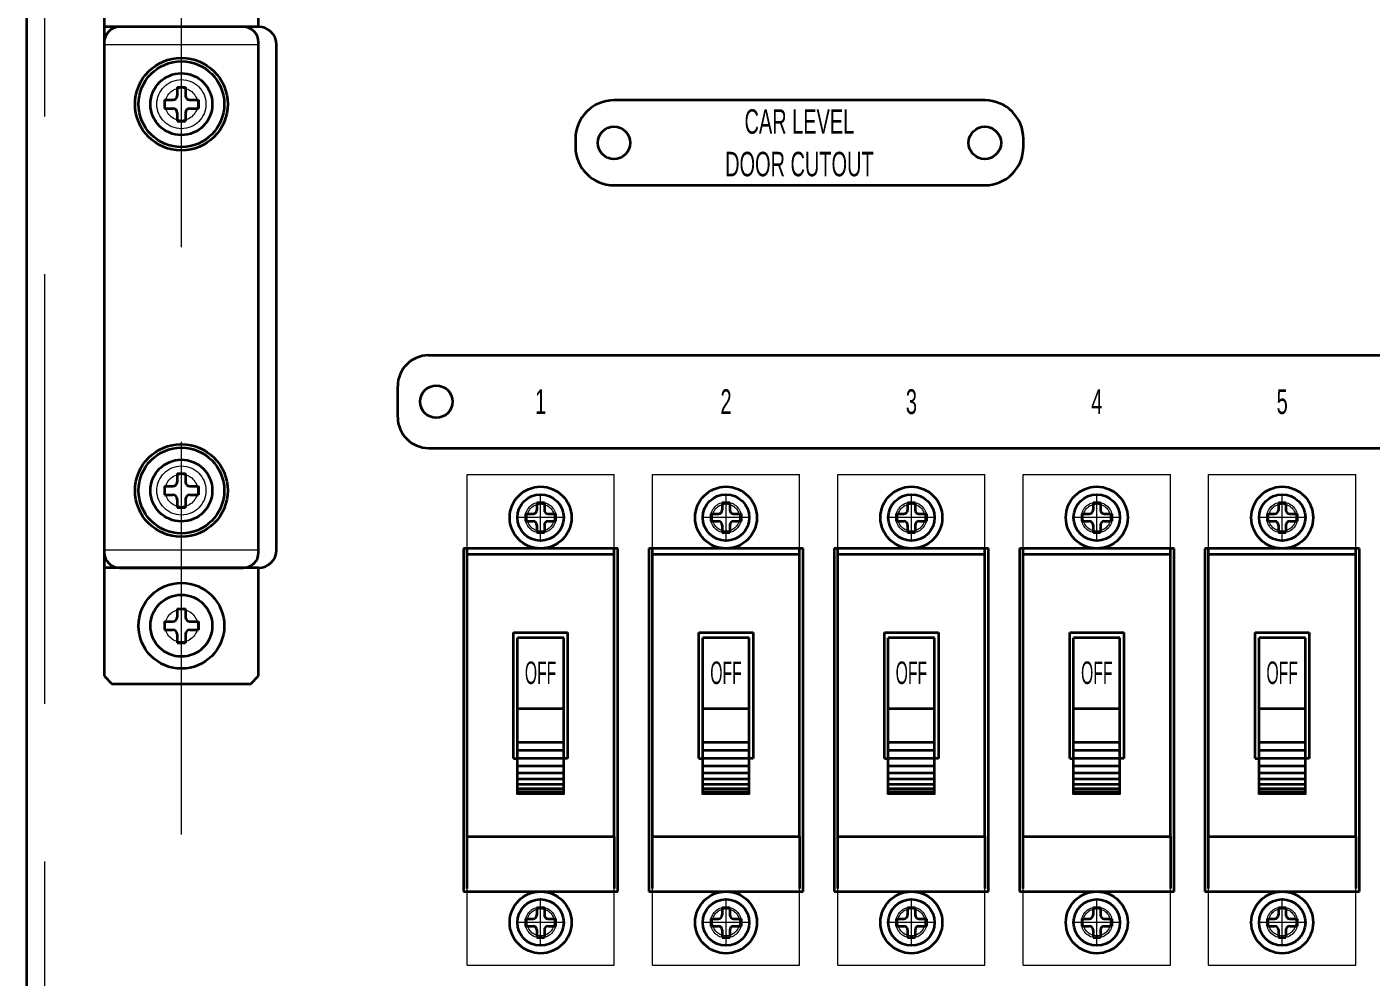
# Model space of a CAD drawing. Header units: millimetres. Extents: x 10 to 821, y 12 to 580.
# Drawn here: x 108.07 to 151.58, y 341.27 to 372.02 of the extents above; entities that cross this region are included whole.
import ezdxf
from ezdxf.enums import TextEntityAlignment as Align

# ---------------------------------------------------------------- set-up
doc = ezdxf.new("R2010")
doc.units = ezdxf.units.MM
doc.linetypes.add('DASHDOT', pattern=[25.3, 12.7, -6.3, 0, -6.3])
doc.linetypes.add('DASHED', pattern=[19, 12.7, -6.3])
doc.layers.add('05', color=7, linetype='Continuous')
doc.styles.add('HG丸ｺﾞｼｯｸM-PRO', font='')
doc.styles.get('HG丸ｺﾞｼｯｸM-PRO').set_extended_font_data('HG丸ｺﾞｼｯｸM-PRO')

# ---------------------------------------------------------------- blocks, each defined once
blk = doc.blocks.new('BLKF307')
at = {"layer": '05', "color": 3, "linetype": 'Continuous', "lineweight": 35}
for p, q in [((121.074, 361.391), (171.324, 361.391)), ((120.074, 359.391), (120.074, 360.391)), ((121.074, 358.391), (171.324, 358.391))]:
    blk.add_line(p, q, dxfattribs=at)
blk.add_circle((121.324, 359.891), 0.525, dxfattribs=at)
for centre, start, end in [((121.074, 360.391), 90, 180), ((121.074, 359.391), 180, 270)]:
    blk.add_arc(centre, 1, start, end, dxfattribs=at)
blk = doc.blocks.new('BLKF310')
at = {"layer": '05', "color": 3, "linetype": 'Continuous', "lineweight": 35}
for p, q in [((146.317, 344.141), (146.317, 355.14)), ((151.08, 345.824), (151.08, 355.14)), ((146.317, 354.956), (151.08, 354.956)), ((147.824, 348.351), (147.824, 352.426)), ((147.824, 352.426), (149.574, 352.426)), ((149.574, 352.426), (149.574, 348.351)), ((149.449, 352.25), (147.949, 352.25)), ((147.949, 347.183), (147.949, 352.25)), ((149.449, 347.183), (149.449, 352.25)), ((147.949, 349.963), (149.449, 349.963)), ((149.449, 348.865), (147.949, 348.865)), ((149.449, 348.602), (147.949, 348.602)), ((147.824, 348.351), (147.949, 348.351)), ((149.449, 348.345), (147.949, 348.345)), ((149.449, 348.101), (147.949, 348.101)), ((149.574, 348.351), (149.449, 348.351)), ((149.449, 347.876), (147.949, 347.876)), ((149.449, 347.676), (147.949, 347.676)), ((149.449, 347.505), (147.949, 347.505)), ((149.449, 347.367), (147.949, 347.367)), ((149.449, 347.266), (147.949, 347.266)), ((149.449, 347.204), (147.949, 347.204)), ((146.317, 345.824), (151.08, 345.824)), ((151.08, 345.824), (151.08, 344.141))]:
    blk.add_line(p, q, dxfattribs=at)
at = {"layer": '05', "color": 3, "linetype": 'Continuous', "lineweight": 35, "style": 'HG丸ｺﾞｼｯｸM-PRO', "width": 0.52295}
blk.add_text('OFF', height=0.7273, rotation=360, dxfattribs=at).set_placement((148.698, 351.12), align=Align.MIDDLE_CENTER)
blk = doc.blocks.new('BLKF309')
at = {"layer": '05', "color": 4, "linetype": 'DASHED', "lineweight": 13}
for p, q in [((146.317, 355.14), (146.317, 357.534)), ((146.317, 357.534), (151.08, 357.534)), ((151.08, 355.14), (151.08, 357.534)), ((146.317, 341.659), (146.317, 344.141)), ((151.08, 341.659), (151.08, 344.141)), ((146.317, 341.659), (151.08, 341.659))]:
    blk.add_line(p, q, dxfattribs=at)
for centre in [(148.699, 356.141), (148.699, 343.049)]:
    blk.add_circle(centre, 0.439, dxfattribs=at)
at = {"layer": '05', "color": 3, "linetype": 'Continuous', "lineweight": 35}
blk.add_blockref('BLKF310', (0, 0), dxfattribs=at)
blk = doc.blocks.new('BLKF311')
at = {"layer": '05', "color": 3, "linetype": 'Continuous', "lineweight": 35}
for p, q in [((148.577, 356.629), (148.82, 356.629)), ((148.577, 356.629), (148.577, 356.385)), ((148.82, 356.629), (148.82, 356.385)), ((148.211, 356.263), (148.211, 356.02)), ((148.211, 356.263), (148.455, 356.263)), ((148.211, 356.02), (148.455, 356.02)), ((148.577, 355.898), (148.577, 355.654)), ((148.82, 355.898), (148.82, 355.654)), ((148.942, 356.263), (149.186, 356.263)), ((148.942, 356.02), (149.186, 356.02)), ((149.186, 356.263), (149.186, 356.02)), ((148.577, 355.654), (148.82, 355.654))]:
    blk.add_line(p, q, dxfattribs=at)
for radius in [1, 0.75]:
    blk.add_circle((148.699, 356.141), radius, dxfattribs=at)
for centre, start, end in [((148.455, 356.385), 270, 0), ((148.942, 356.385), 180, 270), ((148.455, 355.898), 0, 90), ((148.942, 355.898), 90, 180)]:
    blk.add_arc(centre, 0.122, start, end, dxfattribs=at)
blk = doc.blocks.new('BLKF312')
at = {"layer": '05', "color": 3, "linetype": 'Continuous', "lineweight": 35}
for p, q in [((148.577, 343.529), (148.82, 343.529)), ((148.577, 343.529), (148.577, 343.285)), ((148.82, 343.529), (148.82, 343.285)), ((148.211, 343.163), (148.211, 342.92)), ((148.211, 343.163), (148.455, 343.163)), ((148.211, 342.92), (148.455, 342.92)), ((148.942, 343.163), (149.186, 343.163)), ((148.942, 342.92), (149.186, 342.92)), ((149.186, 343.163), (149.186, 342.92)), ((148.577, 342.798), (148.577, 342.554)), ((148.577, 342.554), (148.82, 342.554)), ((148.82, 342.798), (148.82, 342.554))]:
    blk.add_line(p, q, dxfattribs=at)
for radius in [1, 0.75]:
    blk.add_circle((148.699, 343.041), radius, dxfattribs=at)
for centre, start, end in [((148.455, 343.285), 270, 0), ((148.942, 343.285), 180, 270), ((148.455, 342.798), 0, 90), ((148.942, 342.798), 90, 180)]:
    blk.add_arc(centre, 0.122, start, end, dxfattribs=at)
blk = doc.blocks.new('BLKF314')
at = {"layer": '05', "color": 3, "linetype": 'Continuous', "lineweight": 35}
for p, q in [((140.317, 344.141), (140.317, 355.14)), ((145.08, 345.824), (145.08, 355.14)), ((140.317, 354.956), (145.08, 354.956)), ((141.824, 348.351), (141.824, 352.426)), ((141.824, 352.426), (143.574, 352.426)), ((143.574, 352.426), (143.574, 348.351)), ((143.449, 352.25), (141.949, 352.25)), ((141.949, 347.183), (141.949, 352.25)), ((143.449, 347.183), (143.449, 352.25)), ((141.949, 349.963), (143.449, 349.963)), ((143.449, 348.865), (141.949, 348.865)), ((143.449, 348.602), (141.949, 348.602)), ((141.824, 348.351), (141.949, 348.351)), ((143.449, 348.345), (141.949, 348.345)), ((143.449, 348.101), (141.949, 348.101)), ((143.574, 348.351), (143.449, 348.351)), ((143.449, 347.876), (141.949, 347.876)), ((143.449, 347.676), (141.949, 347.676)), ((143.449, 347.505), (141.949, 347.505)), ((143.449, 347.367), (141.949, 347.367)), ((143.449, 347.266), (141.949, 347.266)), ((143.449, 347.204), (141.949, 347.204)), ((140.317, 345.824), (145.08, 345.824)), ((145.08, 345.824), (145.08, 344.141))]:
    blk.add_line(p, q, dxfattribs=at)
at = {"layer": '05', "color": 3, "linetype": 'Continuous', "lineweight": 35, "style": 'HG丸ｺﾞｼｯｸM-PRO', "width": 0.52295}
blk.add_text('OFF', height=0.7273, rotation=360, dxfattribs=at).set_placement((142.698, 351.12), align=Align.MIDDLE_CENTER)
blk = doc.blocks.new('BLKF313')
at = {"layer": '05', "color": 4, "linetype": 'DASHED', "lineweight": 13}
for p, q in [((140.317, 355.14), (140.317, 357.534)), ((140.317, 357.534), (145.08, 357.534)), ((145.08, 355.14), (145.08, 357.534)), ((140.317, 341.659), (140.317, 344.141)), ((145.08, 341.659), (145.08, 344.141)), ((140.317, 341.659), (145.08, 341.659))]:
    blk.add_line(p, q, dxfattribs=at)
for centre in [(142.699, 356.141), (142.699, 343.049)]:
    blk.add_circle(centre, 0.439, dxfattribs=at)
at = {"layer": '05', "color": 3, "linetype": 'Continuous', "lineweight": 35}
blk.add_blockref('BLKF314', (0, 0), dxfattribs=at)
blk = doc.blocks.new('BLKF315')
at = {"layer": '05', "color": 3, "linetype": 'Continuous', "lineweight": 35}
for p, q in [((142.577, 356.629), (142.82, 356.629)), ((142.577, 356.629), (142.577, 356.385)), ((142.82, 356.629), (142.82, 356.385)), ((142.211, 356.263), (142.211, 356.02)), ((142.211, 356.263), (142.455, 356.263)), ((142.211, 356.02), (142.455, 356.02)), ((142.577, 355.898), (142.577, 355.654)), ((142.82, 355.898), (142.82, 355.654)), ((142.942, 356.263), (143.186, 356.263)), ((142.942, 356.02), (143.186, 356.02)), ((143.186, 356.263), (143.186, 356.02)), ((142.577, 355.654), (142.82, 355.654))]:
    blk.add_line(p, q, dxfattribs=at)
for radius in [1, 0.75]:
    blk.add_circle((142.699, 356.141), radius, dxfattribs=at)
for centre, start, end in [((142.455, 356.385), 270, 0), ((142.942, 356.385), 180, 270), ((142.455, 355.898), 0, 90), ((142.942, 355.898), 90, 180)]:
    blk.add_arc(centre, 0.122, start, end, dxfattribs=at)
blk = doc.blocks.new('BLKF316')
at = {"layer": '05', "color": 3, "linetype": 'Continuous', "lineweight": 35}
for p, q in [((142.577, 343.529), (142.82, 343.529)), ((142.577, 343.529), (142.577, 343.285)), ((142.82, 343.529), (142.82, 343.285)), ((142.211, 343.163), (142.211, 342.92)), ((142.211, 343.163), (142.455, 343.163)), ((142.211, 342.92), (142.455, 342.92)), ((142.942, 343.163), (143.186, 343.163)), ((142.942, 342.92), (143.186, 342.92)), ((143.186, 343.163), (143.186, 342.92)), ((142.577, 342.798), (142.577, 342.554)), ((142.577, 342.554), (142.82, 342.554)), ((142.82, 342.798), (142.82, 342.554))]:
    blk.add_line(p, q, dxfattribs=at)
for radius in [1, 0.75]:
    blk.add_circle((142.699, 343.041), radius, dxfattribs=at)
for centre, start, end in [((142.455, 343.285), 270, 0), ((142.942, 343.285), 180, 270), ((142.455, 342.798), 0, 90), ((142.942, 342.798), 90, 180)]:
    blk.add_arc(centre, 0.122, start, end, dxfattribs=at)
blk = doc.blocks.new('BLKF318')
at = {"layer": '05', "color": 3, "linetype": 'Continuous', "lineweight": 35}
for p, q in [((134.317, 344.141), (134.317, 355.14)), ((139.08, 345.824), (139.08, 355.14)), ((134.317, 354.956), (139.08, 354.956)), ((135.824, 348.351), (135.824, 352.426)), ((135.824, 352.426), (137.574, 352.426)), ((137.574, 352.426), (137.574, 348.351)), ((137.449, 352.25), (135.949, 352.25)), ((135.949, 347.183), (135.949, 352.25)), ((137.449, 347.183), (137.449, 352.25)), ((135.949, 349.963), (137.449, 349.963)), ((137.449, 348.865), (135.949, 348.865)), ((137.449, 348.602), (135.949, 348.602)), ((135.824, 348.351), (135.949, 348.351)), ((137.449, 348.345), (135.949, 348.345)), ((137.449, 348.101), (135.949, 348.101)), ((137.574, 348.351), (137.449, 348.351)), ((137.449, 347.876), (135.949, 347.876)), ((137.449, 347.676), (135.949, 347.676)), ((137.449, 347.505), (135.949, 347.505)), ((137.449, 347.367), (135.949, 347.367)), ((137.449, 347.266), (135.949, 347.266)), ((137.449, 347.204), (135.949, 347.204)), ((134.317, 345.824), (139.08, 345.824)), ((139.08, 345.824), (139.08, 344.141))]:
    blk.add_line(p, q, dxfattribs=at)
at = {"layer": '05', "color": 3, "linetype": 'Continuous', "lineweight": 35, "style": 'HG丸ｺﾞｼｯｸM-PRO', "width": 0.52295}
blk.add_text('OFF', height=0.7273, rotation=360, dxfattribs=at).set_placement((136.698, 351.12), align=Align.MIDDLE_CENTER)
blk = doc.blocks.new('BLKF317')
at = {"layer": '05', "color": 4, "linetype": 'DASHED', "lineweight": 13}
for p, q in [((134.317, 355.14), (134.317, 357.534)), ((134.317, 357.534), (139.08, 357.534)), ((139.08, 355.14), (139.08, 357.534)), ((134.317, 341.659), (134.317, 344.141)), ((139.08, 341.659), (139.08, 344.141)), ((134.317, 341.659), (139.08, 341.659))]:
    blk.add_line(p, q, dxfattribs=at)
for centre in [(136.699, 356.141), (136.699, 343.049)]:
    blk.add_circle(centre, 0.439, dxfattribs=at)
at = {"layer": '05', "color": 3, "linetype": 'Continuous', "lineweight": 35}
blk.add_blockref('BLKF318', (0, 0), dxfattribs=at)
blk = doc.blocks.new('BLKF319')
at = {"layer": '05', "color": 3, "linetype": 'Continuous', "lineweight": 35}
for p, q in [((136.577, 356.629), (136.82, 356.629)), ((136.577, 356.629), (136.577, 356.385)), ((136.82, 356.629), (136.82, 356.385)), ((136.211, 356.263), (136.211, 356.02)), ((136.211, 356.263), (136.455, 356.263)), ((136.211, 356.02), (136.455, 356.02)), ((136.577, 355.898), (136.577, 355.654)), ((136.82, 355.898), (136.82, 355.654)), ((136.942, 356.263), (137.186, 356.263)), ((136.942, 356.02), (137.186, 356.02)), ((137.186, 356.263), (137.186, 356.02)), ((136.577, 355.654), (136.82, 355.654))]:
    blk.add_line(p, q, dxfattribs=at)
for radius in [1, 0.75]:
    blk.add_circle((136.699, 356.141), radius, dxfattribs=at)
for centre, start, end in [((136.455, 356.385), 270, 0), ((136.942, 356.385), 180, 270), ((136.455, 355.898), 0, 90), ((136.942, 355.898), 90, 180)]:
    blk.add_arc(centre, 0.122, start, end, dxfattribs=at)
blk = doc.blocks.new('BLKF320')
at = {"layer": '05', "color": 3, "linetype": 'Continuous', "lineweight": 35}
for p, q in [((136.577, 343.529), (136.82, 343.529)), ((136.577, 343.529), (136.577, 343.285)), ((136.82, 343.529), (136.82, 343.285)), ((136.211, 343.163), (136.211, 342.92)), ((136.211, 343.163), (136.455, 343.163)), ((136.211, 342.92), (136.455, 342.92)), ((136.942, 343.163), (137.186, 343.163)), ((136.942, 342.92), (137.186, 342.92)), ((137.186, 343.163), (137.186, 342.92)), ((136.577, 342.798), (136.577, 342.554)), ((136.577, 342.554), (136.82, 342.554)), ((136.82, 342.798), (136.82, 342.554))]:
    blk.add_line(p, q, dxfattribs=at)
for radius in [1, 0.75]:
    blk.add_circle((136.699, 343.041), radius, dxfattribs=at)
for centre, start, end in [((136.455, 343.285), 270, 0), ((136.942, 343.285), 180, 270), ((136.455, 342.798), 0, 90), ((136.942, 342.798), 90, 180)]:
    blk.add_arc(centre, 0.122, start, end, dxfattribs=at)
blk = doc.blocks.new('BLKF322')
at = {"layer": '05', "color": 3, "linetype": 'Continuous', "lineweight": 35}
for p, q in [((128.317, 344.141), (128.317, 355.14)), ((133.08, 345.824), (133.08, 355.14)), ((128.317, 354.956), (133.08, 354.956)), ((129.824, 348.351), (129.824, 352.426)), ((129.824, 352.426), (131.574, 352.426)), ((131.574, 352.426), (131.574, 348.351)), ((131.449, 352.25), (129.949, 352.25)), ((129.949, 347.183), (129.949, 352.25)), ((131.449, 347.183), (131.449, 352.25)), ((129.949, 349.963), (131.449, 349.963)), ((131.449, 348.865), (129.949, 348.865)), ((131.449, 348.602), (129.949, 348.602)), ((129.824, 348.351), (129.949, 348.351)), ((131.449, 348.345), (129.949, 348.345)), ((131.449, 348.101), (129.949, 348.101)), ((131.574, 348.351), (131.449, 348.351)), ((131.449, 347.876), (129.949, 347.876)), ((131.449, 347.676), (129.949, 347.676)), ((131.449, 347.505), (129.949, 347.505)), ((131.449, 347.367), (129.949, 347.367)), ((131.449, 347.266), (129.949, 347.266)), ((131.449, 347.204), (129.949, 347.204)), ((128.317, 345.824), (133.08, 345.824)), ((133.08, 345.824), (133.08, 344.141))]:
    blk.add_line(p, q, dxfattribs=at)
at = {"layer": '05', "color": 3, "linetype": 'Continuous', "lineweight": 35, "style": 'HG丸ｺﾞｼｯｸM-PRO', "width": 0.52295}
blk.add_text('OFF', height=0.7273, rotation=360, dxfattribs=at).set_placement((130.698, 351.12), align=Align.MIDDLE_CENTER)
blk = doc.blocks.new('BLKF321')
at = {"layer": '05', "color": 4, "linetype": 'DASHED', "lineweight": 13}
for p, q in [((128.317, 355.14), (128.317, 357.534)), ((128.317, 357.534), (133.08, 357.534)), ((133.08, 355.14), (133.08, 357.534)), ((128.317, 341.659), (128.317, 344.141)), ((133.08, 341.659), (133.08, 344.141)), ((128.317, 341.659), (133.08, 341.659))]:
    blk.add_line(p, q, dxfattribs=at)
for centre in [(130.699, 356.141), (130.699, 343.049)]:
    blk.add_circle(centre, 0.439, dxfattribs=at)
at = {"layer": '05', "color": 3, "linetype": 'Continuous', "lineweight": 35}
blk.add_blockref('BLKF322', (0, 0), dxfattribs=at)
blk = doc.blocks.new('BLKF323')
at = {"layer": '05', "color": 3, "linetype": 'Continuous', "lineweight": 35}
for p, q in [((130.577, 356.629), (130.82, 356.629)), ((130.577, 356.629), (130.577, 356.385)), ((130.82, 356.629), (130.82, 356.385)), ((130.211, 356.263), (130.211, 356.02)), ((130.211, 356.263), (130.455, 356.263)), ((130.211, 356.02), (130.455, 356.02)), ((130.577, 355.898), (130.577, 355.654)), ((130.82, 355.898), (130.82, 355.654)), ((130.942, 356.263), (131.186, 356.263)), ((130.942, 356.02), (131.186, 356.02)), ((131.186, 356.263), (131.186, 356.02)), ((130.577, 355.654), (130.82, 355.654))]:
    blk.add_line(p, q, dxfattribs=at)
for radius in [1, 0.75]:
    blk.add_circle((130.699, 356.141), radius, dxfattribs=at)
for centre, start, end in [((130.455, 356.385), 270, 0), ((130.942, 356.385), 180, 270), ((130.455, 355.898), 0, 90), ((130.942, 355.898), 90, 180)]:
    blk.add_arc(centre, 0.122, start, end, dxfattribs=at)
blk = doc.blocks.new('BLKF324')
at = {"layer": '05', "color": 3, "linetype": 'Continuous', "lineweight": 35}
for p, q in [((130.577, 343.529), (130.82, 343.529)), ((130.577, 343.529), (130.577, 343.285)), ((130.82, 343.529), (130.82, 343.285)), ((130.211, 343.163), (130.211, 342.92)), ((130.211, 343.163), (130.455, 343.163)), ((130.211, 342.92), (130.455, 342.92)), ((130.942, 343.163), (131.186, 343.163)), ((130.942, 342.92), (131.186, 342.92)), ((131.186, 343.163), (131.186, 342.92)), ((130.577, 342.798), (130.577, 342.554)), ((130.577, 342.554), (130.82, 342.554)), ((130.82, 342.798), (130.82, 342.554))]:
    blk.add_line(p, q, dxfattribs=at)
for radius in [1, 0.75]:
    blk.add_circle((130.699, 343.041), radius, dxfattribs=at)
for centre, start, end in [((130.455, 343.285), 270, 0), ((130.942, 343.285), 180, 270), ((130.455, 342.798), 0, 90), ((130.942, 342.798), 90, 180)]:
    blk.add_arc(centre, 0.122, start, end, dxfattribs=at)
blk = doc.blocks.new('BLKF326')
at = {"layer": '05', "color": 3, "linetype": 'Continuous', "lineweight": 35}
for p, q in [((122.317, 344.141), (122.317, 355.14)), ((127.08, 345.824), (127.08, 355.14)), ((122.317, 354.956), (127.08, 354.956)), ((123.824, 348.351), (123.824, 352.426)), ((123.824, 352.426), (125.574, 352.426)), ((125.574, 352.426), (125.574, 348.351)), ((125.449, 352.25), (123.949, 352.25)), ((123.949, 347.183), (123.949, 352.25)), ((125.449, 347.183), (125.449, 352.25)), ((123.949, 349.963), (125.449, 349.963)), ((125.449, 348.865), (123.949, 348.865)), ((125.449, 348.602), (123.949, 348.602)), ((123.824, 348.351), (123.949, 348.351)), ((125.449, 348.345), (123.949, 348.345)), ((125.449, 348.101), (123.949, 348.101)), ((125.574, 348.351), (125.449, 348.351)), ((125.449, 347.876), (123.949, 347.876)), ((125.449, 347.676), (123.949, 347.676)), ((125.449, 347.505), (123.949, 347.505)), ((125.449, 347.367), (123.949, 347.367)), ((125.449, 347.266), (123.949, 347.266)), ((125.449, 347.204), (123.949, 347.204)), ((122.317, 345.824), (127.08, 345.824)), ((127.08, 345.824), (127.08, 344.141))]:
    blk.add_line(p, q, dxfattribs=at)
at = {"layer": '05', "color": 3, "linetype": 'Continuous', "lineweight": 35, "style": 'HG丸ｺﾞｼｯｸM-PRO', "width": 0.52295}
blk.add_text('OFF', height=0.7273, rotation=360, dxfattribs=at).set_placement((124.698, 351.12), align=Align.MIDDLE_CENTER)
blk = doc.blocks.new('BLKF325')
at = {"layer": '05', "color": 4, "linetype": 'DASHED', "lineweight": 13}
for p, q in [((122.317, 355.14), (122.317, 357.534)), ((122.317, 357.534), (127.08, 357.534)), ((127.08, 355.14), (127.08, 357.534)), ((122.317, 341.659), (122.317, 344.141)), ((127.08, 341.659), (127.08, 344.141)), ((122.317, 341.659), (127.08, 341.659))]:
    blk.add_line(p, q, dxfattribs=at)
for centre in [(124.699, 356.141), (124.699, 343.049)]:
    blk.add_circle(centre, 0.439, dxfattribs=at)
at = {"layer": '05', "color": 3, "linetype": 'Continuous', "lineweight": 35}
blk.add_blockref('BLKF326', (0, 0), dxfattribs=at)
blk = doc.blocks.new('BLKF327')
at = {"layer": '05', "color": 3, "linetype": 'Continuous', "lineweight": 35}
for p, q in [((124.577, 356.629), (124.82, 356.629)), ((124.577, 356.629), (124.577, 356.385)), ((124.82, 356.629), (124.82, 356.385)), ((124.211, 356.263), (124.211, 356.02)), ((124.211, 356.263), (124.455, 356.263)), ((124.211, 356.02), (124.455, 356.02)), ((124.577, 355.898), (124.577, 355.654)), ((124.82, 355.898), (124.82, 355.654)), ((124.942, 356.263), (125.186, 356.263)), ((124.942, 356.02), (125.186, 356.02)), ((125.186, 356.263), (125.186, 356.02)), ((124.577, 355.654), (124.82, 355.654))]:
    blk.add_line(p, q, dxfattribs=at)
for radius in [1, 0.75]:
    blk.add_circle((124.699, 356.141), radius, dxfattribs=at)
for centre, start, end in [((124.455, 356.385), 270, 0), ((124.942, 356.385), 180, 270), ((124.455, 355.898), 0, 90), ((124.942, 355.898), 90, 180)]:
    blk.add_arc(centre, 0.122, start, end, dxfattribs=at)
blk = doc.blocks.new('BLKF328')
at = {"layer": '05', "color": 3, "linetype": 'Continuous', "lineweight": 35}
for p, q in [((124.577, 343.529), (124.82, 343.529)), ((124.577, 343.529), (124.577, 343.285)), ((124.82, 343.529), (124.82, 343.285)), ((124.211, 343.163), (124.211, 342.92)), ((124.211, 343.163), (124.455, 343.163)), ((124.211, 342.92), (124.455, 342.92)), ((124.942, 343.163), (125.186, 343.163)), ((124.942, 342.92), (125.186, 342.92)), ((125.186, 343.163), (125.186, 342.92)), ((124.577, 342.798), (124.577, 342.554)), ((124.577, 342.554), (124.82, 342.554)), ((124.82, 342.798), (124.82, 342.554))]:
    blk.add_line(p, q, dxfattribs=at)
for radius in [1, 0.75]:
    blk.add_circle((124.699, 343.041), radius, dxfattribs=at)
for centre, start, end in [((124.455, 343.285), 270, 0), ((124.942, 343.285), 180, 270), ((124.455, 342.798), 0, 90), ((124.942, 342.798), 90, 180)]:
    blk.add_arc(centre, 0.122, start, end, dxfattribs=at)
blk = doc.blocks.new('BLKF329')
at = {"layer": '05', "color": 4, "linetype": 'DASHDOT', "lineweight": 13}
for p, q in [((124.699, 355.391), (124.699, 356.891)), ((130.699, 355.391), (130.699, 356.891)), ((136.699, 355.391), (136.699, 356.891)), ((142.699, 355.391), (142.699, 356.891)), ((148.699, 355.391), (148.699, 356.891)), ((125.449, 356.141), (123.949, 356.141)), ((131.449, 356.141), (129.949, 356.141)), ((137.449, 356.141), (135.949, 356.141)), ((143.449, 356.141), (141.949, 356.141)), ((149.449, 356.141), (147.949, 356.141)), ((124.699, 342.291), (124.699, 343.791)), ((130.699, 342.291), (130.699, 343.791)), ((136.699, 342.291), (136.699, 343.791)), ((142.699, 342.291), (142.699, 343.791)), ((148.699, 342.291), (148.699, 343.791)), ((125.449, 343.041), (123.949, 343.041)), ((131.449, 343.041), (129.949, 343.041)), ((137.449, 343.041), (135.949, 343.041)), ((143.449, 343.041), (141.949, 343.041)), ((149.449, 343.041), (147.949, 343.041))]:
    blk.add_line(p, q, dxfattribs=at)
at = {"layer": '05', "color": 3, "linetype": 'Continuous', "lineweight": 35}
for p, q in [((127.199, 355.141), (122.199, 355.141)), ((122.199, 355.141), (122.199, 344.041)), ((127.199, 344.041), (127.199, 355.141)), ((133.199, 355.141), (128.199, 355.141)), ((128.199, 355.141), (128.199, 344.041)), ((133.199, 344.041), (133.199, 355.141)), ((139.199, 355.141), (134.199, 355.141)), ((134.199, 355.141), (134.199, 344.041)), ((139.199, 344.041), (139.199, 355.141)), ((145.199, 355.141), (140.199, 355.141)), ((140.199, 355.141), (140.199, 344.041)), ((145.199, 344.041), (145.199, 355.141)), ((151.199, 355.141), (146.199, 355.141)), ((146.199, 355.141), (146.199, 344.041)), ((151.199, 344.041), (151.199, 355.141)), ((122.199, 344.041), (127.199, 344.041)), ((128.199, 344.041), (133.199, 344.041)), ((134.199, 344.041), (139.199, 344.041)), ((140.199, 344.041), (145.199, 344.041)), ((146.199, 344.041), (151.199, 344.041))]:
    blk.add_line(p, q, dxfattribs=at)
at = {"layer": '05', "color": 4, "linetype": 'DASHED', "lineweight": 13}
for centre in [(124.699, 356.141), (130.699, 356.141), (136.699, 356.141), (142.699, 356.141), (148.699, 356.141), (124.699, 343.041), (130.699, 343.041), (136.699, 343.041), (142.699, 343.041), (148.699, 343.041)]:
    blk.add_circle(centre, 0.5, dxfattribs=at)
blk = doc.blocks.new('BLKF429')
at = {"layer": '05', "color": 3, "linetype": 'Continuous', "lineweight": 35}
blk.add_line((108.074, 194.466), (108.074, 400.816), dxfattribs=at)
at = {"layer": '05', "color": 4, "linetype": 'DASHED', "lineweight": 13}
blk.add_line((108.649, 400.816), (108.649, 194.466), dxfattribs=at)
blk = doc.blocks.new('BLKF436')
at = {"layer": '05', "color": 3, "linetype": 'Continuous', "lineweight": 35}
blk.add_line((108.074, 139.516), (108.074, 402.016), dxfattribs=at)
at = {"layer": '05', "color": 4, "linetype": 'DASHED', "lineweight": 13}
for p, q in [((108.649, 402.016), (108.649, 139.516)), ((113.074, 193.891), (113.074, 400.816))]:
    blk.add_line(p, q, dxfattribs=at)
blk = doc.blocks.new('BLKF502')
at = {"layer": '05', "color": 4, "linetype": 'DASHDOT', "lineweight": 13}
blk.add_line((138.699, 391.179), (138.699, 390.01), dxfattribs=at)
at = {"layer": '05', "color": 3, "linetype": 'Continuous', "lineweight": 35}
for p, q in [((137.961, 390.379), (137.961, 390.204)), ((139.436, 390.379), (137.961, 390.379)), ((137.999, 390.379), (137.999, 390.583)), ((137.999, 390.379), (139.399, 390.379)), ((138.598, 390.379), (138.699, 390.204)), ((138.699, 390.379), (138.8, 390.204)), ((139.399, 390.379), (139.399, 390.583)), ((139.436, 390.204), (139.436, 390.379)), ((137.824, 390.204), (137.824, 390.091)), ((139.574, 390.204), (137.824, 390.204)), ((137.824, 390.091), (139.574, 390.091)), ((137.961, 390.204), (139.436, 390.204)), ((139.574, 390.091), (139.574, 390.204))]:
    blk.add_line(p, q, dxfattribs=at)
for centre, radius, start, end in [((138.311, 390.583), 0.312, 114.4144, 180), ((138.699, 389.729), 1.25, 65.5856, 114.4144), ((139.086, 390.583), 0.312, 0, 65.5856)]:
    blk.add_arc(centre, radius, start, end, dxfattribs=at)
blk = doc.blocks.new('BLKF503')
at = {"layer": '05', "color": 4, "linetype": 'DASHDOT', "lineweight": 13}
blk.add_line((127.449, 391.179), (127.449, 390.01), dxfattribs=at)
at = {"layer": '05', "color": 3, "linetype": 'Continuous', "lineweight": 35}
for p, q in [((126.711, 390.379), (126.711, 390.204)), ((128.186, 390.379), (126.711, 390.379)), ((126.749, 390.379), (126.749, 390.583)), ((126.749, 390.379), (128.149, 390.379)), ((127.348, 390.379), (127.449, 390.204)), ((127.449, 390.379), (127.55, 390.204)), ((128.149, 390.379), (128.149, 390.583)), ((128.186, 390.204), (128.186, 390.379)), ((126.574, 390.204), (126.574, 390.091)), ((128.324, 390.204), (126.574, 390.204)), ((126.574, 390.091), (128.324, 390.091)), ((126.711, 390.204), (128.186, 390.204)), ((128.324, 390.091), (128.324, 390.204))]:
    blk.add_line(p, q, dxfattribs=at)
for centre, radius, start, end in [((127.061, 390.583), 0.312, 114.4144, 180), ((127.449, 389.729), 1.25, 65.5856, 114.4144), ((127.836, 390.583), 0.312, 0, 65.5856)]:
    blk.add_arc(centre, radius, start, end, dxfattribs=at)
blk = doc.blocks.new('BLKF504')
at = {"layer": '05', "color": 3, "linetype": 'Continuous', "lineweight": 35}
for p, q in [((128.324, 373.941), (126.574, 373.941)), ((126.574, 373.941), (126.574, 373.829)), ((126.574, 373.829), (128.324, 373.829)), ((128.186, 373.829), (126.711, 373.829)), ((126.711, 373.829), (126.711, 373.654)), ((127.449, 373.654), (127.348, 373.829)), ((127.55, 373.654), (127.449, 373.829)), ((128.186, 373.654), (128.186, 373.829)), ((128.324, 373.829), (128.324, 373.941)), ((126.711, 373.654), (128.186, 373.654)), ((126.749, 373.654), (126.749, 373.45)), ((128.149, 373.654), (126.749, 373.654)), ((128.149, 373.654), (128.149, 373.45))]:
    blk.add_line(p, q, dxfattribs=at)
at = {"layer": '05', "color": 4, "linetype": 'DASHDOT', "lineweight": 13}
blk.add_line((127.449, 372.854), (127.449, 374.023), dxfattribs=at)
at = {"layer": '05', "color": 3, "linetype": 'Continuous', "lineweight": 35}
for centre, radius, start, end in [((127.061, 373.45), 0.312, 180, 245.5856), ((127.836, 373.45), 0.312, 294.4144, 0), ((127.449, 374.304), 1.25, 245.5856, 294.4144)]:
    blk.add_arc(centre, radius, start, end, dxfattribs=at)
blk = doc.blocks.new('BLKF505')
at = {"layer": '05', "color": 3, "linetype": 'Continuous', "lineweight": 35}
for p, q in [((139.574, 373.941), (137.824, 373.941)), ((137.824, 373.941), (137.824, 373.829)), ((137.824, 373.829), (139.574, 373.829)), ((139.436, 373.829), (137.961, 373.829)), ((137.961, 373.829), (137.961, 373.654)), ((138.699, 373.654), (138.598, 373.829)), ((138.8, 373.654), (138.699, 373.829)), ((139.436, 373.654), (139.436, 373.829)), ((139.574, 373.829), (139.574, 373.941)), ((137.961, 373.654), (139.436, 373.654)), ((137.999, 373.654), (137.999, 373.45)), ((139.399, 373.654), (137.999, 373.654)), ((139.399, 373.654), (139.399, 373.45))]:
    blk.add_line(p, q, dxfattribs=at)
at = {"layer": '05', "color": 4, "linetype": 'DASHDOT', "lineweight": 13}
blk.add_line((138.699, 372.854), (138.699, 374.023), dxfattribs=at)
at = {"layer": '05', "color": 3, "linetype": 'Continuous', "lineweight": 35}
for centre, radius, start, end in [((138.311, 373.45), 0.312, 180, 245.5856), ((139.086, 373.45), 0.312, 294.4144, 0), ((138.699, 374.304), 1.25, 245.5856, 294.4144)]:
    blk.add_arc(centre, radius, start, end, dxfattribs=at)
blk = doc.blocks.new('BLKF507')
at = {"layer": '05', "color": 3, "linetype": 'Continuous', "lineweight": 35}
for p, q in [((126.699, 388.891), (139.449, 388.891)), ((126.199, 375.641), (126.199, 388.391)), ((139.949, 375.641), (139.949, 388.391)), ((126.699, 375.141), (139.449, 375.141))]:
    blk.add_line(p, q, dxfattribs=at)
for centre, start, end in [((126.699, 388.391), 90, 180), ((139.449, 388.391), 0, 90), ((126.699, 375.641), 180, 270), ((139.449, 375.641), 270, 0)]:
    blk.add_arc(centre, 0.5, start, end, dxfattribs=at)
blk = doc.blocks.new('BLKF509')
at = {"layer": '05', "color": 4, "linetype": 'DASHDOT', "lineweight": 13}
for p, q in [((133.074, 382.76), (133.074, 381.273)), ((132.33, 382.016), (133.817, 382.016))]:
    blk.add_line(p, q, dxfattribs=at)
at = {"layer": '05', "color": 3, "linetype": 'Continuous', "lineweight": 35}
for p, q in [((132.711, 382.107), (132.711, 381.926)), ((132.711, 382.107), (132.892, 382.107)), ((132.983, 382.379), (133.164, 382.379)), ((132.983, 382.379), (132.983, 382.198)), ((133.164, 382.379), (133.164, 382.198)), ((133.255, 382.107), (133.436, 382.107)), ((133.436, 382.107), (133.436, 381.926)), ((132.711, 381.926), (132.892, 381.926)), ((132.983, 381.835), (132.983, 381.654)), ((132.983, 381.654), (133.164, 381.654)), ((133.164, 381.835), (133.164, 381.654)), ((133.255, 381.926), (133.436, 381.926))]:
    blk.add_line(p, q, dxfattribs=at)
blk.add_circle((133.074, 382.016), 0.588, dxfattribs=at)
for centre, start, end in [((132.892, 382.198), 270, 0), ((133.255, 382.198), 180, 270), ((132.892, 381.835), 0, 90), ((133.255, 381.835), 90, 180)]:
    blk.add_arc(centre, 0.0906, start, end, dxfattribs=at)
blk = doc.blocks.new('BLKF508')
at = {"layer": '05', "color": 3, "linetype": 'Continuous', "lineweight": 35}
for centre, radius, start, end in [((141.605, 379.925), 10.25, 146.3415, 207.8197), ((124.542, 379.925), 10.25, 332.1803, 33.6585), ((141.605, 379.925), 10, 148.5576, 208.5782), ((124.542, 379.925), 10, 331.4218, 31.4424)]:
    blk.add_arc(centre, radius, start, end, dxfattribs=at)
blk.add_blockref('BLKF509', (0, 0), dxfattribs=at)
blk = doc.blocks.new('BLKF506')
at = {"layer": '05', "color": 3, "linetype": 'Continuous', "lineweight": 35}
for start, end in [(97.2397, 235.2129), (304.7871, 82.7603)]:
    blk.add_arc((133.074, 382.016), 3, start, end, dxfattribs=at)
for name in ['BLKF507', 'BLKF508']:
    blk.add_blockref(name, (0, 0), dxfattribs=at)
blk = doc.blocks.new('BLKF501')
at = {"layer": '05', "color": 4, "linetype": 'DASHDOT', "lineweight": 13}
for p, q in [((133.074, 392.016), (133.074, 370.766)), ((118.074, 382.016), (148.074, 382.016))]:
    blk.add_line(p, q, dxfattribs=at)
at = {"layer": '05', "color": 3, "linetype": 'Continuous', "lineweight": 35}
for p, q in [((125.574, 390.091), (140.574, 390.091)), ((125.574, 388.266), (125.574, 390.091)), ((140.574, 388.266), (140.574, 390.091)), ((120.299, 388.266), (125.574, 388.266)), ((124.424, 375.766), (124.424, 388.266)), ((140.574, 388.266), (145.849, 388.266)), ((141.724, 375.766), (141.724, 388.266)), ((119.499, 376.566), (119.499, 387.466)), ((146.649, 376.566), (146.649, 387.466)), ((120.299, 375.766), (125.574, 375.766)), ((125.574, 373.941), (125.574, 375.766)), ((140.574, 373.941), (140.574, 375.766)), ((140.574, 375.766), (145.849, 375.766)), ((125.574, 373.941), (140.574, 373.941))]:
    blk.add_line(p, q, dxfattribs=at)
at = {"layer": '05', "color": 4, "linetype": 'DASHED', "lineweight": 13}
for p, q in [((125.574, 389.516), (140.574, 389.516)), ((124.999, 375.766), (124.999, 388.266)), ((141.149, 375.766), (141.149, 388.266)), ((125.574, 374.516), (140.574, 374.516))]:
    blk.add_line(p, q, dxfattribs=at)
for centre in [(121.999, 385.766), (144.149, 385.766), (121.999, 378.266), (144.149, 378.266)]:
    blk.add_circle(centre, 0.562, dxfattribs=at)
at = {"layer": '05', "color": 3, "linetype": 'Continuous', "lineweight": 35}
for centre, start, end in [((120.299, 387.466), 90, 180), ((145.849, 387.466), 0, 90), ((120.299, 376.566), 180, 270), ((145.849, 376.566), 270, 0)]:
    blk.add_arc(centre, 0.8, start, end, dxfattribs=at)
for name in ['BLKF503', 'BLKF502', 'BLKF506', 'BLKF504', 'BLKF505']:
    blk.add_blockref(name, (0, 0), dxfattribs=at)
blk = doc.blocks.new('BLKF524')
at = {"layer": '05', "color": 3, "linetype": 'Continuous', "lineweight": 35}
for p, q in [((115.074, 372.016), (111.074, 372.016)), ((110.574, 371.516), (110.574, 355.016)), ((115.574, 355.016), (115.574, 371.516)), ((111.074, 354.516), (115.074, 354.516))]:
    blk.add_line(p, q, dxfattribs=at)
for centre in [(113.074, 369.516), (113.074, 357.016)]:
    blk.add_circle(centre, 1.5, dxfattribs=at)
at = {"layer": '05', "color": 4, "linetype": 'DASHED', "lineweight": 13}
for centre in [(113.074, 369.516), (113.074, 357.016)]:
    blk.add_circle(centre, 0.794, dxfattribs=at)
at = {"layer": '05', "color": 3, "linetype": 'Continuous', "lineweight": 35}
for centre, start, end in [((111.074, 371.516), 90, 180), ((115.074, 371.516), 0, 90), ((111.074, 355.016), 180, 270), ((115.074, 355.016), 270, 0)]:
    blk.add_arc(centre, 0.5, start, end, dxfattribs=at)
blk = doc.blocks.new('BLKF525')
at = {"layer": '05', "color": 3, "linetype": 'Continuous', "lineweight": 35}
for p, q in [((112.936, 370.066), (113.211, 370.066)), ((112.936, 370.066), (112.936, 369.791)), ((113.211, 370.066), (113.211, 369.791)), ((112.524, 369.654), (112.524, 369.379)), ((112.524, 369.654), (112.799, 369.654)), ((112.524, 369.379), (112.799, 369.379)), ((113.349, 369.654), (113.624, 369.654)), ((113.349, 369.379), (113.624, 369.379)), ((113.624, 369.654), (113.624, 369.379)), ((112.936, 369.241), (112.936, 368.966)), ((112.936, 368.966), (113.211, 368.966)), ((113.211, 369.241), (113.211, 368.966))]:
    blk.add_line(p, q, dxfattribs=at)
for radius in [1.387, 1]:
    blk.add_circle((113.074, 369.516), radius, dxfattribs=at)
for centre, start, end in [((112.799, 369.791), 270, 0), ((113.349, 369.791), 180, 270), ((112.799, 369.241), 0, 90), ((113.349, 369.241), 90, 180)]:
    blk.add_arc(centre, 0.138, start, end, dxfattribs=at)
blk = doc.blocks.new('BLKF526')
at = {"layer": '05', "color": 3, "linetype": 'Continuous', "lineweight": 35}
for p, q in [((112.936, 357.566), (113.211, 357.566)), ((112.936, 357.566), (112.936, 357.291)), ((113.211, 357.566), (113.211, 357.291)), ((112.524, 357.154), (112.524, 356.879)), ((112.524, 357.154), (112.799, 357.154)), ((112.524, 356.879), (112.799, 356.879)), ((112.936, 356.741), (112.936, 356.466)), ((113.211, 356.741), (113.211, 356.466)), ((113.349, 357.154), (113.624, 357.154)), ((113.349, 356.879), (113.624, 356.879)), ((113.624, 357.154), (113.624, 356.879)), ((112.936, 356.466), (113.211, 356.466))]:
    blk.add_line(p, q, dxfattribs=at)
for radius in [1.387, 1]:
    blk.add_circle((113.074, 357.016), radius, dxfattribs=at)
for centre, start, end in [((112.799, 357.291), 270, 0), ((113.349, 357.291), 180, 270), ((112.799, 356.741), 0, 90), ((113.349, 356.741), 90, 180)]:
    blk.add_arc(centre, 0.138, start, end, dxfattribs=at)
blk = doc.blocks.new('BLKF527')
at = {"layer": '05', "color": 3, "linetype": 'Continuous', "lineweight": 35}
for p, q in [((112.936, 353.191), (113.211, 353.191)), ((112.936, 353.191), (112.936, 352.916)), ((113.211, 353.191), (113.211, 352.916)), ((112.524, 352.779), (112.524, 352.504)), ((112.524, 352.779), (112.799, 352.779)), ((112.524, 352.504), (112.799, 352.504)), ((113.349, 352.779), (113.624, 352.779)), ((113.349, 352.504), (113.624, 352.504)), ((113.624, 352.779), (113.624, 352.504)), ((112.936, 352.366), (112.936, 352.091)), ((112.936, 352.091), (113.211, 352.091)), ((113.211, 352.366), (113.211, 352.091))]:
    blk.add_line(p, q, dxfattribs=at)
for radius in [1.387, 1]:
    blk.add_circle((113.074, 352.641), radius, dxfattribs=at)
for centre, start, end in [((112.799, 352.916), 270, 0), ((113.349, 352.916), 180, 270), ((112.799, 352.366), 0, 90), ((113.349, 352.366), 90, 180)]:
    blk.add_arc(centre, 0.138, start, end, dxfattribs=at)
blk = doc.blocks.new('BLKF534')
at = {"layer": '05', "color": 3, "linetype": 'Continuous', "lineweight": 35}
for p, q in [((139.074, 369.641), (127.074, 369.641)), ((125.824, 368.391), (125.824, 368.141)), ((140.324, 368.141), (140.324, 368.391)), ((127.074, 366.891), (139.074, 366.891))]:
    blk.add_line(p, q, dxfattribs=at)
for centre in [(127.074, 368.266), (139.074, 368.266)]:
    blk.add_circle(centre, 0.525, dxfattribs=at)
for centre, start, end in [((127.074, 368.391), 90, 180), ((139.074, 368.391), 0, 90), ((127.074, 368.141), 180, 270), ((139.074, 368.141), 270, 0)]:
    blk.add_arc(centre, 1.25, start, end, dxfattribs=at)
blk = doc.blocks.new('BLKF533')
at = {"layer": '05', "color": 3, "linetype": 'Continuous', "lineweight": 35}
blk.add_blockref('BLKF534', (0, 0), dxfattribs=at)
at = {"layer": '05', "color": 3, "linetype": 'Continuous', "lineweight": 35, "style": 'HG丸ｺﾞｼｯｸM-PRO'}
for s, height, width, p in [('CAR LEVEL', 0.7909, 0.610262, (133.074, 368.954)), ('DOOR CUTOUT', 0.79091, 0.610408, (133.074, 367.579))]:
    blk.add_text(s, height=height, dxfattribs=dict(at, width=width)).set_placement(p, align=Align.MIDDLE_CENTER)
blk = doc.blocks.new('BLKF535')
at = {"layer": '05', "color": 3, "linetype": 'Continuous', "lineweight": 35}
for p, q in [((110.574, 375.516), (110.824, 375.766)), ((110.574, 375.516), (110.574, 351.016)), ((115.324, 375.766), (110.824, 375.766)), ((115.324, 375.766), (115.574, 375.516)), ((115.574, 372.016), (115.574, 375.516)), ((115.574, 372.016), (110.574, 372.016)), ((116.149, 355.091), (116.149, 371.441)), ((115.574, 354.516), (110.574, 354.516)), ((115.574, 351.016), (115.574, 354.516)), ((110.574, 351.016), (110.824, 350.766)), ((110.824, 350.766), (115.324, 350.766)), ((115.324, 350.766), (115.574, 351.016))]:
    blk.add_line(p, q, dxfattribs=at)
at = {"layer": '05', "color": 4, "linetype": 'DASHED', "lineweight": 13}
for p, q in [((115.574, 371.441), (110.574, 371.441)), ((115.574, 355.091), (115.574, 371.441)), ((115.574, 355.091), (110.574, 355.091))]:
    blk.add_line(p, q, dxfattribs=at)
for centre in [(113.074, 373.891), (113.074, 369.516), (113.074, 357.016), (113.074, 352.641)]:
    blk.add_circle(centre, 0.525, dxfattribs=at)
at = {"layer": '05', "color": 3, "linetype": 'Continuous', "lineweight": 35}
for centre, start, end in [((115.574, 371.441), 0, 90), ((115.574, 355.091), 270, 0)]:
    blk.add_arc(centre, 0.575, start, end, dxfattribs=at)
blk = doc.blocks.new('BLKF269')
at = {"layer": '05', "color": 3, "linetype": 'Continuous', "lineweight": 35}
for name in ['BLKF436', 'BLKF429', 'BLKF501', 'BLKF535', 'BLKF524', 'BLKF525', 'BLKF533', 'BLKF307', 'BLKF526', 'BLKF327', 'BLKF323', 'BLKF319', 'BLKF315', 'BLKF311', 'BLKF527', 'BLKF328', 'BLKF324', 'BLKF320', 'BLKF316', 'BLKF312']:
    blk.add_blockref(name, (0, 0), dxfattribs=at)
at = {"layer": '05', "color": 4, "linetype": 'DASHED', "lineweight": 13}
for name in ['BLKF325', 'BLKF321', 'BLKF317', 'BLKF313', 'BLKF309']:
    blk.add_blockref(name, (0, 0), dxfattribs=at)
at = {"layer": '05', "color": 4, "linetype": 'DASHDOT', "lineweight": 13}
blk.add_blockref('BLKF329', (0, 0), dxfattribs=at)
at = {"layer": '05', "color": 3, "linetype": 'Continuous', "lineweight": 35, "style": 'HG丸ｺﾞｼｯｸM-PRO', "width": 0.60898}
for s, p in [('1', (124.699, 359.891)), ('2', (130.699, 359.891)), ('3', (136.699, 359.891)), ('4', (142.699, 359.891)), ('5', (148.699, 359.891))]:
    blk.add_text(s, height=0.8, dxfattribs=at).set_placement(p, align=Align.MIDDLE_CENTER)

msp = doc.modelspace()

# ---------------------------------------------------------------- block references
at = {"layer": '05', "color": 3, "linetype": 'Continuous', "lineweight": 35}
msp.add_blockref('BLKF269', (0, 0), dxfattribs=at)

doc.saveas('drawing.dxf')
